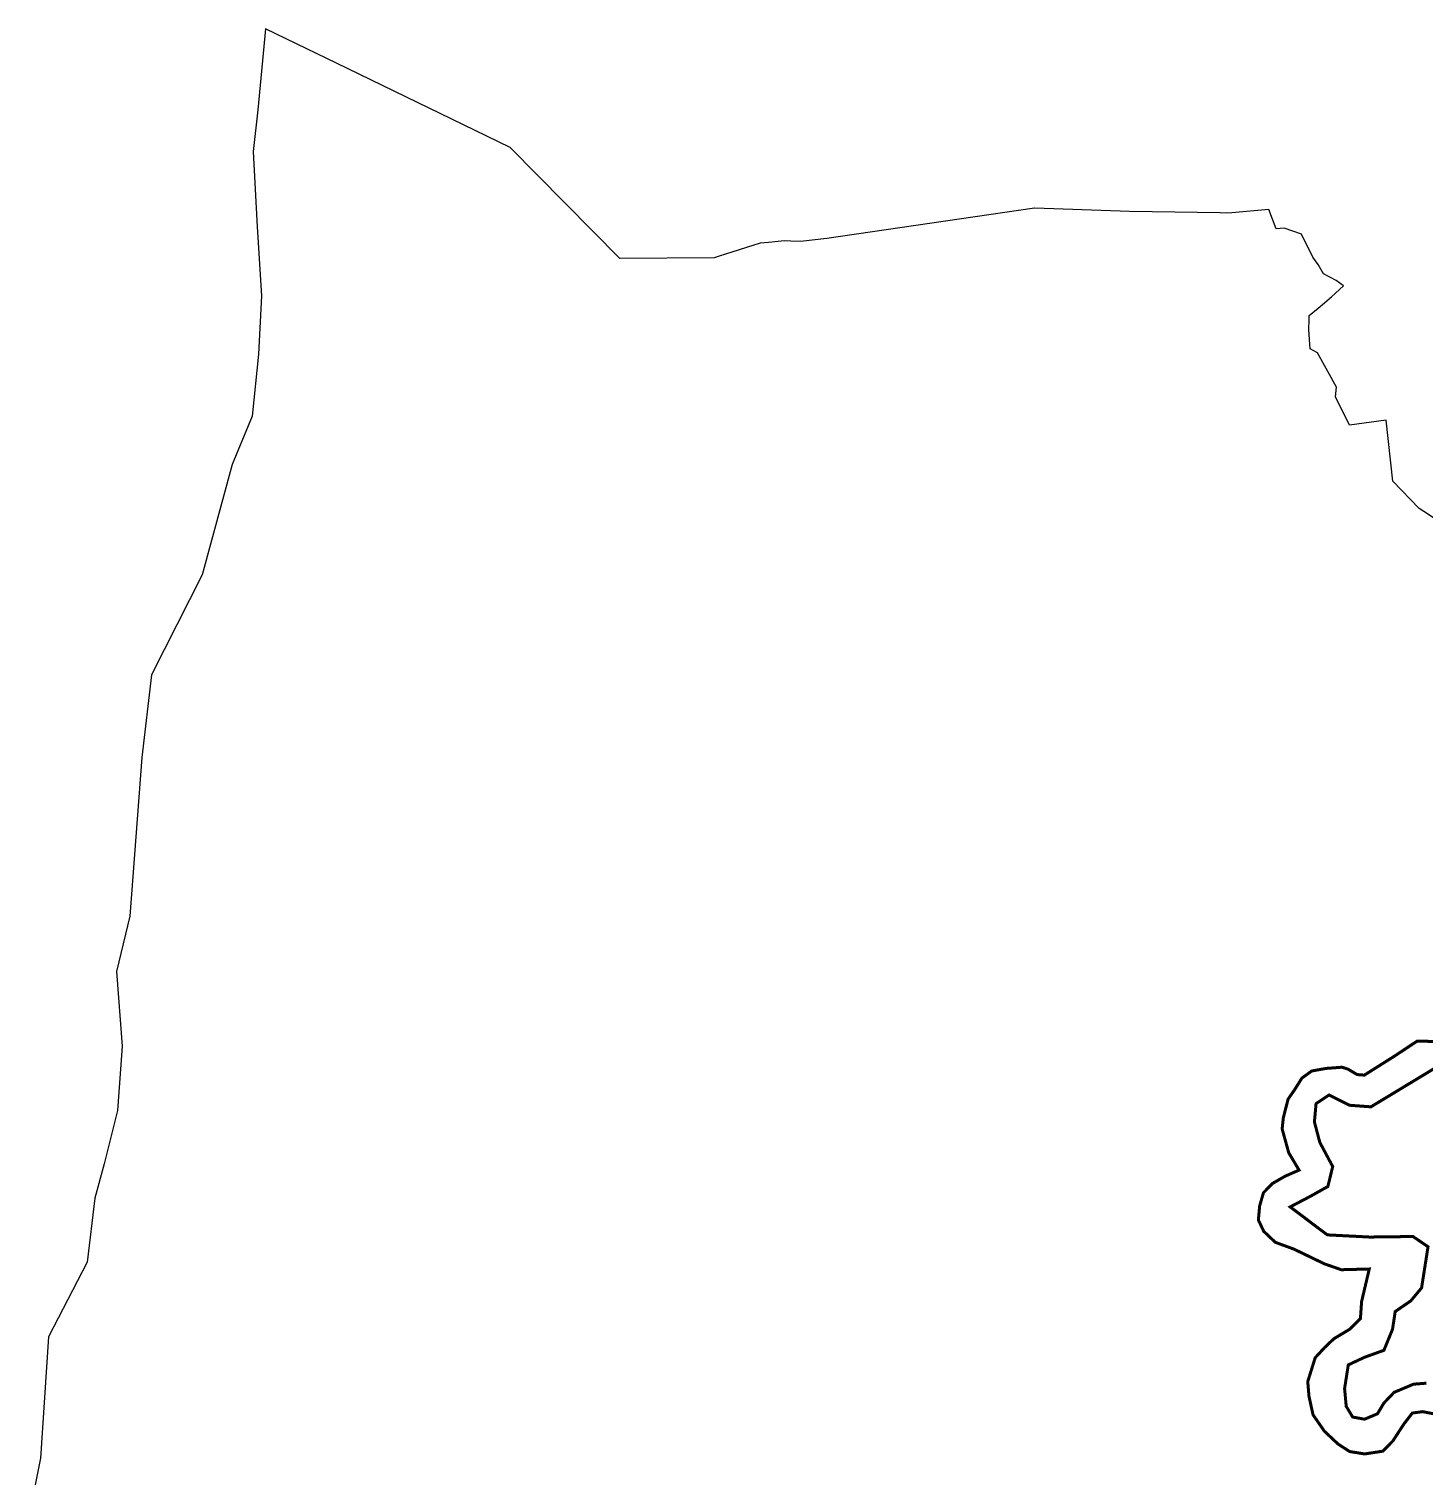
# Model space of a CAD drawing. Header units: metres. Extents: x 8244 to 287678, y 7853 to 2132060.
# Drawn here: x 266683 to 269000, y 2129239 to 2131644 of the extents above; entities that cross this region are included whole.
import ezdxf

# ---------------------------------------------------------------- set-up
doc = ezdxf.new("R2010")
doc.units = ezdxf.units.M
doc.layers.add('DISTRICT BOUNDRY', color=86, linetype='Continuous')
doc.layers.add('MANGROOVE BUFFER ZONE', color=120, linetype='Continuous')

msp = doc.modelspace()

# ---------------------------------------------------------------- linework, layer by layer
at = {"layer": 'DISTRICT BOUNDRY'}
msp.add_polyline3d([(269086.5, 2130784.4, 0), (268999.8, 2130842, 0), (268991.7, 2130847.3, 0), (268948.2, 2130892.8, 0), (268936.7, 2130994, 0), (268876.3, 2130985.5, 0), (268852.9, 2131032.7, 0), (268854.7, 2131048.7, 0), (268823, 2131106, 0), (268810.8, 2131112.2, 0), (268809.7, 2131127.7, 0), (268808.6, 2131144.3, 0), (268808.8, 2131161.1, 0), (268808.9, 2131168.1, 0), (268824, 2131180.2, 0), (268831.4, 2131186.1, 0), (268846, 2131199, 0), (268866.3, 2131217, 0), (268854, 2131225.8, 0), (268832.7, 2131237.1, 0), (268824.1, 2131252.4, 0), (268815.1, 2131264.6, 0), (268796.1, 2131303.1, 0), (268767.6, 2131312.8, 0), (268754.5, 2131311.7, 0), (268742.1, 2131343.8, 0), (268680.6, 2131338.7, 0), (268672, 2131338, 0), (268661.5, 2131338.2, 0), (268510.9, 2131340.8, 0), (268353.4, 2131346.3, 0), (268352.9, 2131346.2, 0), (268007.8, 2131295.6, 0), (267964.1, 2131290.7, 0), (267948, 2131291.5, 0), (267937.4, 2131292.1, 0), (267911, 2131289.4, 0), (267897.1, 2131287.9, 0), (267839.4, 2131269.7, 0), (267828.9, 2131266.3, 0), (267820.5, 2131263.7, 0), (267663.9, 2131262.5, 0), (267481.6, 2131446.9, 0), (267211.5, 2131578, 0), (267075.4, 2131644, 0), (267062.9, 2131509.7, 0), (267055, 2131440.5, 0), (267061.8, 2131314.9, 0), (267068.6, 2131200.7, 0), (267063.8, 2131103.5, 0), (267053.4, 2131000.6, 0), (267019.9, 2130920.3, 0), (266970.2, 2130737, 0), (266886.1, 2130570.5, 0), (266870.2, 2130433.3, 0), (266849.9, 2130169.5, 0), (266827.9, 2130077.9, 0), (266837.4, 2129953.9, 0), (266829.4, 2129846.7, 0), (266807.2, 2129757.9, 0), (266791.7, 2129701.2, 0), (266779.2, 2129594.9, 0), (266714.8, 2129470.7, 0), (266701.7, 2129269.3, 0), (266682.5, 2129172, 0)], dxfattribs=at)
at = {"layer": 'MANGROOVE BUFFER ZONE', "const_width": 5, "flags": 128}
for points in [[(269023.5, 2129341.2), (268997.7, 2129346.4), (268980.4, 2129344), (268966.4, 2129325.8), (268948.1, 2129297.7), (268931.5, 2129280.7), (268901.2, 2129276.1), (268876.3, 2129280.1), (268857, 2129292.6), (268834.4, 2129313.8), (268815.5, 2129341.1), (268808.8, 2129371.7), (268806.7, 2129396.3), (268819.1, 2129436), (268834.4, 2129452.5), (268850.2, 2129467.6), (268876.9, 2129483.6), (268894.2, 2129501), (268896.2, 2129529.5), (268908.9, 2129583.4), (268862.5, 2129582.2), (268834.6, 2129591.9), (268783.8, 2129616.4), (268752.8, 2129627.8), (268733.6, 2129646), (268724.7, 2129665), (268726.8, 2129688.1), (268733.1, 2129710.1), (268748.2, 2129725.6), (268769.3, 2129737.7), (268792.3, 2129747.7), (268775.1, 2129776.6), (268764.2, 2129816.1), (268766.1, 2129834.5), (268774, 2129865.5), (268784.9, 2129881.3), (268797, 2129900.6), (268813.3, 2129912.4), (268837, 2129916.7), (268863.7, 2129918.7), (268873.5, 2129915.5), (268888.7, 2129906.5), (268900.8, 2129905.6), (268951, 2129937.3), (268988.3, 2129962), (269100.5, 2129960.3)], [(269029.8, 2129924.4), (268911.7, 2129852.9), (268875.9, 2129855.5), (268841.9, 2129872.5), (268820.5, 2129858.2), (268817.8, 2129827.8), (268826.7, 2129793.9), (268848.2, 2129753.6), (268840.1, 2129720.5), (268811.5, 2129704.4), (268777.5, 2129686.6), (268839.2, 2129640.1), (268909.9, 2129636.5), (268981.5, 2129637.4), (269006.5, 2129620.4), (268995.8, 2129552), (268977.9, 2129530.5), (268952, 2129512.7), (268947.5, 2129483.1), (268933.2, 2129448.3), (268901, 2129436.7), (268874.1, 2129424.1), (268867.9, 2129384.8), (268870.6, 2129355.3), (268881.3, 2129337.4), (268901, 2129333.8), (268922.5, 2129342.8), (268933.2, 2129360.7), (268950.2, 2129378.5), (268982.4, 2129392), (269003.9, 2129393.7)]]:
    msp.add_lwpolyline(points, dxfattribs=at)

doc.saveas('drawing.dxf')
